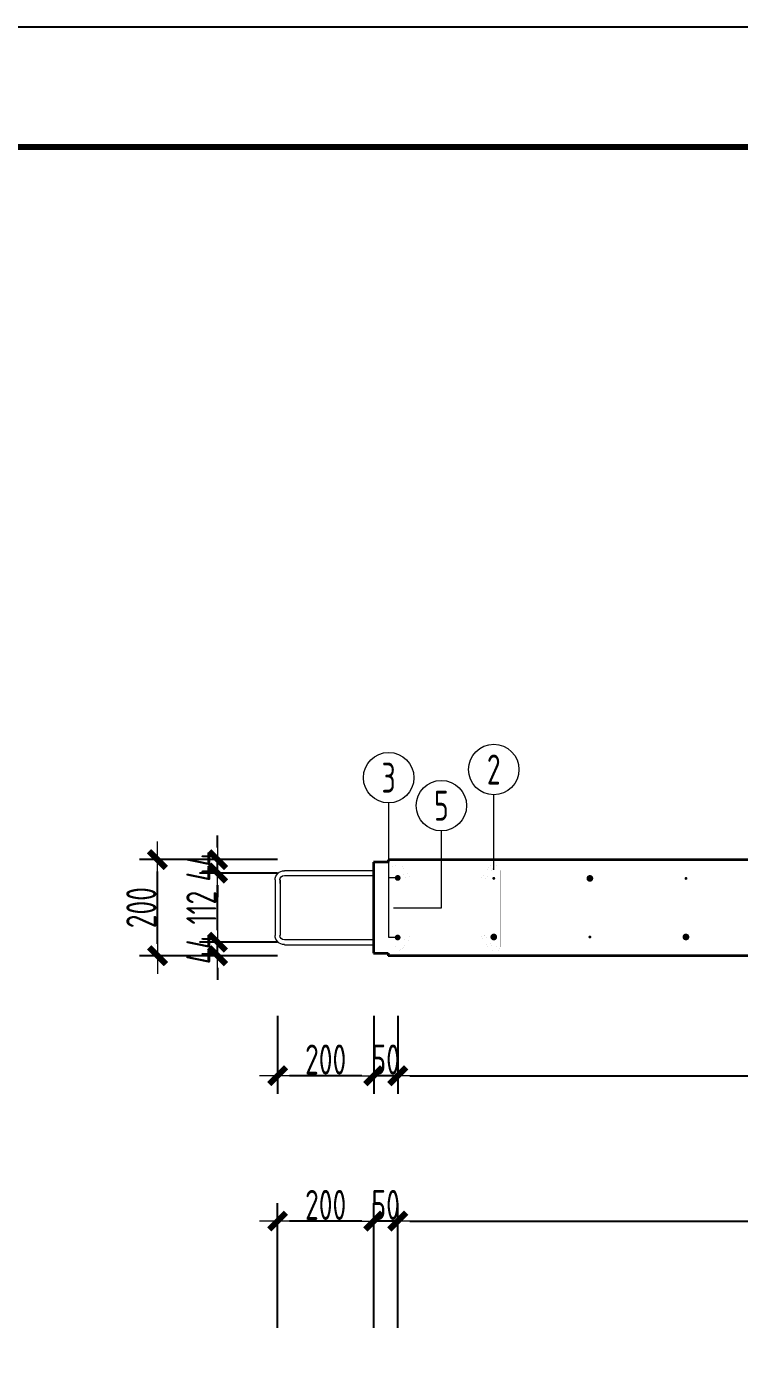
# Model space of a CAD drawing. Extents: x -85320 to 1679916, y -1321939 to 627.
# Drawn here: x 1092796 to 1098727, y -1156020 to -1144872 of the extents above; entities that cross this region are included whole.
import ezdxf
from ezdxf.enums import TextEntityAlignment as Align

# ---------------------------------------------------------------- set-up
doc = ezdxf.new("R2010")
doc.units = 0
doc.header["$LTSCALE"] = 1000
for name, color, linetype in [('BORDER', 7, 'Continuous'), ('打印线框', 7, 'Continuous'), ('拉模', 7, 'Continuous')]:
    doc.layers.add(name, color=color, linetype=linetype)
for name, color, linetype, lineweight in [('直线', 7, 'Continuous', 18), ('预制墙墙身水平筋', 130, 'Continuous', 18), ('预制墙墙身纵向受力筋', 1, 'Continuous', 18), ('预制墙墙身纵向非受力筋', 94, 'Continuous', 18), ('预制墙墙身附加筋', 94, 'Continuous', 18), ('预制墙拉筋', 130, 'Continuous', 18), ('预制墙详图标注', 3, 'Continuous', 18), ('预制墙详图轮廓', 3, 'Continuous', 35)]:
    doc.layers.add(name, color=color, linetype=linetype, lineweight=lineweight)
doc.styles.add('样式 1', font='yjkeng.shx', dxfattribs={"width": 0.7, "bigfont": 'yjkchn.shx'})
doc.dimstyles.new('盈建科结构', dxfattribs={"dimscale": 100, "dimtxt": 2.5, "dimasz": 1, "dimexe": 1.5, "dimexo": 0.625, "dimgap": 0.1, "dimtad": 1, "dimdec": 0, "dimrnd": 1, "dimzin": 0, "dimdsep": 46, "dimtxsty": '样式 1', "dimblk": '_yjkbk', "dimblk1": 'ARCHTICK', "dimblk2": 'ARCHTICK', "dimcen": 0.09, "dimadec": 0, "dimazin": 0, "dimtfac": 1, "dimtdec": 4, "dimtix": 1, "dimtmove": 2, "dimatfit": 3, "dimfxl": 1, "dimtolj": 1, "dimtzin": 0, "dimarcsym": 0})

# ---------------------------------------------------------------- blocks, each defined once
blk = doc.blocks.new('_yjkbk')
blk.add_line((-1, 0), (1.5, 0))
blk.add_lwpolyline([(-0.7, -0.7, 0.5, 0.5, 0), (0.7, 0.7, 0.5, 0.5, 0)], format="xyseb")
blk = doc.blocks.new('*D4474')
at = {"layer": 'Defpoints', "color": 0, "transparency": 16777216}
for p in [(1103084, -1154820), (1095884, -1155770), (1103084, -1155770)]:
    blk.add_point(p, dxfattribs=at)
at = {"layer": '预制墙详图标注', "color": 0, "lineweight": -2, "transparency": 16777216}
for p, q in [((1095884, -1155708), (1095884, -1154670)), ((1103084, -1155708), (1103084, -1154670)), ((1095984, -1154820), (1102984, -1154820))]:
    blk.add_line(p, q, dxfattribs=at)
at = {"layer": '预制墙详图标注', "color": 0, "lineweight": -2, "transparency": 16777216, "xscale": 100, "yscale": 100, "zscale": 100, "rotation": 180}
blk.add_blockref('_yjkbk', (1095884, -1154820), dxfattribs=at)
at = {"layer": '预制墙详图标注', "color": 0, "lineweight": -2, "transparency": 16777216, "xscale": 100, "yscale": 100, "zscale": 100}
blk.add_blockref('_yjkbk', (1103084, -1154820), dxfattribs=at)
at = {"layer": '预制墙详图标注', "color": 0, "transparency": 16777216, "insert": (1099484, -1154810), "char_height": 250, "attachment_point": 8, "style": '样式 1'}
blk.add_mtext('\\A1;9×200=1800', dxfattribs=at)
blk = doc.blocks.new('_ArchTick')
at = {"color": 0, "linetype": 'ByBlock', "const_width": 0.4}
blk.add_lwpolyline([(-0.5, -0.5), (0.5, 0.5)], dxfattribs=at)
blk = doc.blocks.new('*D4475')
at = {"layer": 'Defpoints', "color": 0, "transparency": 16777216}
for p in [(1095684, -1154820), (1095684, -1155770), (1095884, -1155770)]:
    blk.add_point(p, dxfattribs=at)
at = {"layer": '预制墙详图标注', "color": 0, "lineweight": -2, "transparency": 16777216}
for p, q in [((1095684, -1155708), (1095684, -1154670)), ((1095884, -1155708), (1095884, -1154670)), ((1095584, -1154820), (1095484, -1154820)), ((1095884, -1154820), (1095684, -1154820)), ((1095984, -1154820), (1096084, -1154820))]:
    blk.add_line(p, q, dxfattribs=at)
at = {"layer": '预制墙详图标注', "color": 0, "lineweight": -2, "transparency": 16777216, "xscale": 100, "yscale": 100, "zscale": 100}
blk.add_blockref('_yjkbk', (1095684, -1154820), dxfattribs=at)
at = {"layer": '预制墙详图标注', "color": 0, "lineweight": -2, "transparency": 16777216, "xscale": 100, "yscale": 100, "zscale": 100, "rotation": 180}
blk.add_blockref('_yjkbk', (1095884, -1154820), dxfattribs=at)
at = {"layer": '预制墙详图标注', "color": 0, "transparency": 16777216, "insert": (1095784, -1154810), "char_height": 250, "attachment_point": 8, "style": '样式 1'}
blk.add_mtext('\\A1;50', dxfattribs=at)
blk = doc.blocks.new('*D4476')
at = {"layer": 'Defpoints', "color": 0, "transparency": 16777216}
for p in [(1094884, -1154820), (1094884, -1155770), (1095684, -1155770)]:
    blk.add_point(p, dxfattribs=at)
at = {"layer": '预制墙详图标注', "color": 0, "lineweight": -2, "transparency": 16777216}
for p, q in [((1094884, -1155708), (1094884, -1154670)), ((1095684, -1155708), (1095684, -1154670)), ((1095584, -1154820), (1094984, -1154820))]:
    blk.add_line(p, q, dxfattribs=at)
at = {"layer": '预制墙详图标注', "color": 0, "lineweight": -2, "transparency": 16777216, "xscale": 100, "yscale": 100, "zscale": 100, "rotation": 180}
blk.add_blockref('_yjkbk', (1094884, -1154820), dxfattribs=at)
at = {"layer": '预制墙详图标注', "color": 0, "lineweight": -2, "transparency": 16777216, "xscale": 100, "yscale": 100, "zscale": 100}
blk.add_blockref('_yjkbk', (1095684, -1154820), dxfattribs=at)
at = {"layer": '预制墙详图标注', "color": 0, "transparency": 16777216, "insert": (1095284, -1154810), "char_height": 250, "attachment_point": 8, "style": '样式 1'}
blk.add_mtext('\\A1;200', dxfattribs=at)
blk = doc.blocks.new('*D4491')
at = {"layer": 'Defpoints', "color": 0, "transparency": 16777216}
for p in [(1095884, -1153109), (1103084, -1153109), (1103084, -1153609)]:
    blk.add_point(p, dxfattribs=at)
at = {"layer": '预制墙详图标注', "color": 0, "lineweight": -2, "transparency": 16777216}
for p, q in [((1095884, -1153172), (1095884, -1153759)), ((1103084, -1153172), (1103084, -1153759)), ((1095984, -1153609), (1102984, -1153609))]:
    blk.add_line(p, q, dxfattribs=at)
at = {"layer": '预制墙详图标注', "color": 0, "lineweight": -2, "transparency": 16777216, "xscale": 100, "yscale": 100, "zscale": 100, "rotation": 180}
blk.add_blockref('_yjkbk', (1095884, -1153609), dxfattribs=at)
at = {"layer": '预制墙详图标注', "color": 0, "lineweight": -2, "transparency": 16777216, "xscale": 100, "yscale": 100, "zscale": 100}
blk.add_blockref('_yjkbk', (1103084, -1153609), dxfattribs=at)
at = {"layer": '预制墙详图标注', "color": 0, "transparency": 16777216, "insert": (1099484, -1153599), "char_height": 250, "attachment_point": 8, "style": '样式 1'}
blk.add_mtext('\\A1;9×200=1800', dxfattribs=at)
blk = doc.blocks.new('*D4492')
at = {"layer": 'Defpoints', "color": 0, "transparency": 16777216}
for p in [(1095684, -1153109), (1095884, -1153109), (1095684, -1153609)]:
    blk.add_point(p, dxfattribs=at)
at = {"layer": '预制墙详图标注', "color": 0, "lineweight": -2, "transparency": 16777216}
for p, q in [((1095684, -1153109), (1095684, -1153759)), ((1095884, -1153109), (1095884, -1153759)), ((1095584, -1153609), (1095484, -1153609)), ((1095884, -1153609), (1095684, -1153609)), ((1095984, -1153609), (1096084, -1153609))]:
    blk.add_line(p, q, dxfattribs=at)
at = {"layer": '预制墙详图标注', "color": 0, "lineweight": -2, "transparency": 16777216, "xscale": 100, "yscale": 100, "zscale": 100}
blk.add_blockref('_yjkbk', (1095684, -1153609), dxfattribs=at)
at = {"layer": '预制墙详图标注', "color": 0, "lineweight": -2, "transparency": 16777216, "xscale": 100, "yscale": 100, "zscale": 100, "rotation": 180}
blk.add_blockref('_yjkbk', (1095884, -1153609), dxfattribs=at)
at = {"layer": '预制墙详图标注', "color": 0, "transparency": 16777216, "insert": (1095784, -1153599), "char_height": 250, "attachment_point": 8, "style": '样式 1'}
blk.add_mtext('\\A1;50', dxfattribs=at)
blk = doc.blocks.new('*D4493')
at = {"layer": 'Defpoints', "color": 0, "transparency": 16777216}
for p in [(1094884, -1153109), (1095684, -1153109), (1094884, -1153609)]:
    blk.add_point(p, dxfattribs=at)
at = {"layer": '预制墙详图标注', "color": 0, "lineweight": -2, "transparency": 16777216}
for p, q in [((1094884, -1153109), (1094884, -1153759)), ((1095684, -1153109), (1095684, -1153759)), ((1095584, -1153609), (1094984, -1153609))]:
    blk.add_line(p, q, dxfattribs=at)
at = {"layer": '预制墙详图标注', "color": 0, "lineweight": -2, "transparency": 16777216, "xscale": 100, "yscale": 100, "zscale": 100, "rotation": 180}
blk.add_blockref('_yjkbk', (1094884, -1153609), dxfattribs=at)
at = {"layer": '预制墙详图标注', "color": 0, "lineweight": -2, "transparency": 16777216, "xscale": 100, "yscale": 100, "zscale": 100}
blk.add_blockref('_yjkbk', (1095684, -1153609), dxfattribs=at)
at = {"layer": '预制墙详图标注', "color": 0, "transparency": 16777216, "insert": (1095284, -1153599), "char_height": 250, "attachment_point": 8, "style": '样式 1'}
blk.add_mtext('\\A1;200', dxfattribs=at)
blk = doc.blocks.new('*D4494')
at = {"layer": 'Defpoints', "color": 0, "transparency": 16777216}
for p in [(1094384, -1152497), (1094884, -1152497), (1094884, -1152609)]:
    blk.add_point(p, dxfattribs=at)
at = {"layer": '预制墙详图标注', "color": 0, "lineweight": -2, "transparency": 16777216}
for p, q in [((1094384, -1152397), (1094384, -1152297)), ((1094884, -1152497), (1094234, -1152497)), ((1094384, -1152609), (1094384, -1152497)), ((1094884, -1152609), (1094234, -1152609)), ((1094384, -1152709), (1094384, -1152809))]:
    blk.add_line(p, q, dxfattribs=at)
at = {"layer": '预制墙详图标注', "color": 0, "lineweight": -2, "transparency": 16777216, "xscale": 100, "yscale": 100, "zscale": 100}
for p, rotation in [((1094384, -1152497), 270), ((1094384, -1152609), 90)]:
    blk.add_blockref('_yjkbk', p, dxfattribs=dict(at, rotation=rotation))
at = {"layer": '预制墙详图标注', "color": 0, "transparency": 16777216, "insert": (1094374, -1152553), "char_height": 250, "attachment_point": 8, "rotation": 90, "style": '样式 1'}
blk.add_mtext('\\A1;44', dxfattribs=at)
blk = doc.blocks.new('*D4495')
at = {"layer": 'Defpoints', "color": 0, "transparency": 16777216}
for p in [(1094384, -1151921), (1094884, -1151921), (1094884, -1152497)]:
    blk.add_point(p, dxfattribs=at)
at = {"layer": '预制墙详图标注', "color": 0, "lineweight": -2, "transparency": 16777216}
for p, q in [((1094884, -1151921), (1094234, -1151921)), ((1094384, -1152397), (1094384, -1152021)), ((1094884, -1152497), (1094234, -1152497))]:
    blk.add_line(p, q, dxfattribs=at)
at = {"layer": '预制墙详图标注', "color": 0, "lineweight": -2, "transparency": 16777216, "xscale": 100, "yscale": 100, "zscale": 100}
for p, rotation in [((1094384, -1151921), 90), ((1094384, -1152497), 270)]:
    blk.add_blockref('_yjkbk', p, dxfattribs=dict(at, rotation=rotation))
at = {"layer": '预制墙详图标注', "color": 0, "transparency": 16777216, "insert": (1094374, -1152209), "char_height": 250, "attachment_point": 8, "rotation": 90, "style": '样式 1'}
blk.add_mtext('\\A1;112', dxfattribs=at)
blk = doc.blocks.new('*D4496')
at = {"layer": 'Defpoints', "color": 0, "transparency": 16777216}
for p in [(1094384, -1151809), (1094884, -1151809), (1094884, -1151921)]:
    blk.add_point(p, dxfattribs=at)
at = {"layer": '预制墙详图标注', "color": 0, "lineweight": -2, "transparency": 16777216}
for p, q in [((1094384, -1151709), (1094384, -1151609)), ((1094884, -1151809), (1094234, -1151809)), ((1094384, -1151921), (1094384, -1151809)), ((1094884, -1151921), (1094234, -1151921)), ((1094384, -1152021), (1094384, -1152121))]:
    blk.add_line(p, q, dxfattribs=at)
at = {"layer": '预制墙详图标注', "color": 0, "lineweight": -2, "transparency": 16777216, "xscale": 100, "yscale": 100, "zscale": 100}
for p, rotation in [((1094384, -1151809), 270), ((1094384, -1151921), 90)]:
    blk.add_blockref('_yjkbk', p, dxfattribs=dict(at, rotation=rotation))
at = {"layer": '预制墙详图标注', "color": 0, "transparency": 16777216, "insert": (1094374, -1151865), "char_height": 250, "attachment_point": 8, "rotation": 90, "style": '样式 1'}
blk.add_mtext('\\A1;44', dxfattribs=at)
blk = doc.blocks.new('*D4497')
at = {"layer": 'Defpoints', "color": 0, "transparency": 16777216}
for p in [(1093884, -1151809), (1094384, -1151809), (1094384, -1152609)]:
    blk.add_point(p, dxfattribs=at)
at = {"layer": '预制墙详图标注', "color": 0, "lineweight": -2, "transparency": 16777216}
for p, q in [((1094321, -1151809), (1093734, -1151809)), ((1093884, -1152509), (1093884, -1151909)), ((1094321, -1152609), (1093734, -1152609))]:
    blk.add_line(p, q, dxfattribs=at)
at = {"layer": '预制墙详图标注', "color": 0, "lineweight": -2, "transparency": 16777216, "xscale": 100, "yscale": 100, "zscale": 100}
for p, rotation in [((1093884, -1151809), 90), ((1093884, -1152609), 270)]:
    blk.add_blockref('_yjkbk', p, dxfattribs=dict(at, rotation=rotation))
at = {"layer": '预制墙详图标注', "color": 0, "transparency": 16777216, "insert": (1093874, -1152209), "char_height": 250, "attachment_point": 8, "rotation": 90, "style": '样式 1'}
blk.add_mtext('\\A1;200', dxfattribs=at)
blk = doc.blocks.new('图框1')
at = {"layer": 'BORDER', "const_width": 50}
blk.add_lwpolyline([(1377779, -823089), (1377779, -783089), (1433679, -783089), (1433679, -823089)], close=True, dxfattribs=at)
blk = doc.blocks.new('闭口右')
at = {"layer": '预制墙墙身水平筋', "lineweight": 18}
for p, q in [((1039314, -832443), (1040058, -832443)), ((1039314, -832443), (1040058, -832443)), ((1039314, -832443), (1040058, -832443)), ((1039314, -832443), (1040058, -832443)), ((1039314, -832443), (1040058, -832443)), ((1039314, -832443), (1040058, -832443)), ((1039314, -832443), (1040058, -832443)), ((1039314, -832443), (1040058, -832443)), ((1039314, -832443), (1040058, -832443)), ((1039314, -832443), (1040058, -832443)), ((1039314, -832443), (1040058, -832443)), ((1039314, -832443), (1040058, -832443)), ((1039314, -832443), (1040058, -832443)), ((1039314, -832443), (1040058, -832443)), ((1039314, -832443), (1040058, -832443)), ((1040058, -832483), (1039314, -832483)), ((1040058, -832483), (1039314, -832483)), ((1040058, -832483), (1039314, -832483)), ((1040058, -832483), (1039314, -832483)), ((1040058, -832483), (1039314, -832483)), ((1040058, -832483), (1039314, -832483)), ((1040058, -832483), (1039314, -832483)), ((1040058, -832483), (1039314, -832483)), ((1040058, -832483), (1039314, -832483)), ((1040058, -832483), (1039314, -832483)), ((1040058, -832483), (1039314, -832483)), ((1040058, -832483), (1039314, -832483)), ((1040058, -832483), (1039314, -832483)), ((1040058, -832483), (1039314, -832483)), ((1040058, -832483), (1039314, -832483)), ((1040094, -832548), (1040094, -832519)), ((1040094, -832548), (1040094, -832519)), ((1040094, -832548), (1040094, -832519)), ((1040094, -832548), (1040094, -832519)), ((1040094, -832548), (1040094, -832519)), ((1040094, -832548), (1040094, -832519)), ((1040094, -832548), (1040094, -832519)), ((1040094, -832548), (1040094, -832519)), ((1040094, -832548), (1040094, -832519)), ((1040094, -832548), (1040094, -832519)), ((1040094, -832548), (1040094, -832519)), ((1040094, -832548), (1040094, -832519)), ((1040094, -832548), (1040094, -832519)), ((1040094, -832548), (1040094, -832519)), ((1040094, -832548), (1040094, -832519)), ((1040134, -832519), (1040134, -832548)), ((1040134, -832519), (1040134, -832548)), ((1040134, -832519), (1040134, -832548)), ((1040134, -832519), (1040134, -832548)), ((1040134, -832519), (1040134, -832548)), ((1040134, -832519), (1040134, -832548)), ((1040134, -832519), (1040134, -832548)), ((1040134, -832519), (1040134, -832548)), ((1040134, -832519), (1040134, -832548)), ((1040134, -832519), (1040134, -832548)), ((1040134, -832519), (1040134, -832548)), ((1040134, -832519), (1040134, -832548)), ((1040134, -832519), (1040134, -832548)), ((1040134, -832519), (1040134, -832548)), ((1040134, -832519), (1040134, -832548)), ((1039314, -833019), (1040058, -833019)), ((1039314, -833019), (1040058, -833019)), ((1039314, -833019), (1040058, -833019)), ((1039314, -833019), (1040058, -833019)), ((1039314, -833019), (1040058, -833019)), ((1039314, -833019), (1040058, -833019)), ((1039314, -833019), (1040058, -833019)), ((1039314, -833019), (1040058, -833019)), ((1039314, -833019), (1040058, -833019)), ((1039314, -833019), (1040058, -833019)), ((1039314, -833019), (1040058, -833019)), ((1039314, -833019), (1040058, -833019)), ((1039314, -833019), (1040058, -833019)), ((1039314, -833019), (1040058, -833019)), ((1039314, -833019), (1040058, -833019)), ((1040058, -833059), (1039314, -833059))]:
    blk.add_line(p, q, dxfattribs=at)
at = {"layer": '预制墙墙身水平筋', "color": 4}
for p, q in [((1040094, -832519), (1040094, -832982)), ((1040134, -832519), (1040134, -832982))]:
    blk.add_line(p, q, dxfattribs=at)
at = {"layer": '预制墙墙身水平筋', "lineweight": 18}
for centre, radius, start, end in [((1040058, -832519), 76.6, 360, 90), ((1040058, -832519), 76.6, 360, 90), ((1040058, -832519), 76.6, 360, 90), ((1040058, -832519), 76.6, 360, 90), ((1040058, -832519), 76.6, 360, 90), ((1040058, -832519), 76.6, 360, 90), ((1040058, -832519), 76.6, 360, 90), ((1040058, -832519), 76.6, 360, 90), ((1040058, -832519), 76.6, 360, 90), ((1040058, -832519), 76.6, 360, 90), ((1040058, -832519), 76.6, 360, 90), ((1040058, -832519), 76.6, 360, 90), ((1040058, -832519), 76.6, 360, 90), ((1040058, -832519), 76.6, 360, 90), ((1040058, -832519), 36.6, 360, 90), ((1040058, -832519), 36.6, 360, 90), ((1040058, -832519), 36.6, 360, 90), ((1040058, -832519), 36.6, 360, 90), ((1040058, -832519), 36.6, 360, 90), ((1040058, -832519), 36.6, 360, 90), ((1040058, -832519), 36.6, 360, 90), ((1040058, -832519), 36.6, 360, 90), ((1040058, -832519), 36.6, 360, 90), ((1040058, -832519), 36.6, 360, 90), ((1040058, -832519), 36.6, 360, 90), ((1040058, -832519), 36.6, 360, 90), ((1040058, -832519), 36.6, 360, 90), ((1040058, -832519), 36.6, 360, 90), ((1040058, -832982), 36.6, 270, 0), ((1040058, -832982), 76.6, 270, 0), ((1040058, -832982), 36.6, 270, 0), ((1040058, -832982), 76.6, 270, 0), ((1040058, -832982), 36.6, 270, 0), ((1040058, -832982), 76.6, 270, 0), ((1040058, -832982), 36.6, 270, 0), ((1040058, -832982), 76.6, 270, 0), ((1040058, -832982), 36.6, 270, 0), ((1040058, -832982), 76.6, 270, 0), ((1040058, -832982), 36.6, 270, 0), ((1040058, -832982), 76.6, 270, 0), ((1040058, -832982), 36.6, 270, 0), ((1040058, -832982), 76.6, 270, 0), ((1040058, -832982), 36.6, 270, 0), ((1040058, -832982), 76.6, 270, 0), ((1040058, -832982), 36.6, 270, 0), ((1040058, -832982), 76.6, 270, 0), ((1040058, -832982), 36.6, 270, 0), ((1040058, -832982), 76.6, 270, 0), ((1040058, -832982), 36.6, 270, 0), ((1040058, -832982), 76.6, 270, 0), ((1040058, -832982), 36.6, 270, 0), ((1040058, -832982), 76.6, 270, 0), ((1040058, -832982), 36.6, 270, 0), ((1040058, -832982), 76.6, 270, 0), ((1040058, -832982), 36.6, 270, 0), ((1040058, -832982), 76.6, 270, 0)]:
    blk.add_arc(centre, radius, start, end, dxfattribs=at)

msp = doc.modelspace()

# ---------------------------------------------------------------- linework, layer by layer
at = {"layer": '打印线框', "color": 1}
msp.add_lwpolyline([(1082939.776, -1186871.679), (1082939.776, -1144871.679), (1142339.776, -1144871.679), (1142339.776, -1186871.679)], close=True, dxfattribs=at)
at = {"layer": '直线', "lineweight": 18}
msp.add_line((1095883.653, -1151961.356), (1095808.653, -1151961.356), dxfattribs=at)
for points in [[(1096683.653, -1151893.356), (1096683.653, -1151268.356)], [(1095883.653, -1152457.356), (1095808.653, -1152457.356), (1095808.653, -1151336.356)], [(1095847.653, -1152209.356), (1096247.653, -1152209.356), (1096247.653, -1151569.356)]]:
    msp.add_lwpolyline(points, dxfattribs=at)
for centre in [(1096683.653, -1151058.356), (1095808.653, -1151126.356), (1096247.653, -1151359.356)]:
    msp.add_circle(centre, 210, dxfattribs=at)
at = {"layer": '预制墙墙身水平筋', "lineweight": 18, "const_width": 0.18}
for points in [[(1103683.653, -1151901.356), (1095683.653, -1151901.356)], [(1103683.653, -1151901.356), (1095683.653, -1151901.356)], [(1103683.653, -1151901.356), (1095683.653, -1151901.356)], [(1103683.653, -1151901.356), (1095683.653, -1151901.356)], [(1103683.653, -1151901.356), (1095683.653, -1151901.356)], [(1103683.653, -1151901.356), (1095683.653, -1151901.356)], [(1103683.653, -1151901.356), (1095683.653, -1151901.356)], [(1103683.653, -1151901.356), (1095683.653, -1151901.356)], [(1103683.653, -1151901.356), (1095683.653, -1151901.356)], [(1103683.653, -1151901.356), (1095683.653, -1151901.356)], [(1103683.653, -1151901.356), (1095683.653, -1151901.356)], [(1103683.653, -1151901.356), (1095683.653, -1151901.356)], [(1103683.653, -1151901.356), (1095683.653, -1151901.356)], [(1103683.653, -1151901.356), (1095683.653, -1151901.356)], [(1103683.653, -1151901.356), (1095683.653, -1151901.356)], [(1095683.653, -1151941.356), (1103683.653, -1151941.356)], [(1095683.653, -1151941.356), (1103683.653, -1151941.356)], [(1095683.653, -1151941.356), (1103683.653, -1151941.356)], [(1095683.653, -1151941.356), (1103683.653, -1151941.356)], [(1095683.653, -1151941.356), (1103683.653, -1151941.356)], [(1095683.653, -1151941.356), (1103683.653, -1151941.356)], [(1095683.653, -1151941.356), (1103683.653, -1151941.356)], [(1095683.653, -1151941.356), (1103683.653, -1151941.356)], [(1095683.653, -1151941.356), (1103683.653, -1151941.356)], [(1095683.653, -1151941.356), (1103683.653, -1151941.356)], [(1095683.653, -1151941.356), (1103683.653, -1151941.356)], [(1095683.653, -1151941.356), (1103683.653, -1151941.356)], [(1095683.653, -1151941.356), (1103683.653, -1151941.356)], [(1095683.653, -1151941.356), (1103683.653, -1151941.356)], [(1095683.653, -1151941.356), (1103683.653, -1151941.356)], [(1103683.653, -1152477.356), (1095683.653, -1152477.356)], [(1103683.653, -1152477.356), (1095683.653, -1152477.356)], [(1103683.653, -1152477.356), (1095683.653, -1152477.356)], [(1103683.653, -1152477.356), (1095683.653, -1152477.356)], [(1103683.653, -1152477.356), (1095683.653, -1152477.356)], [(1103683.653, -1152477.356), (1095683.653, -1152477.356)], [(1103683.653, -1152477.356), (1095683.653, -1152477.356)], [(1103683.653, -1152477.356), (1095683.653, -1152477.356)], [(1103683.653, -1152477.356), (1095683.653, -1152477.356)], [(1103683.653, -1152477.356), (1095683.653, -1152477.356)], [(1103683.653, -1152477.356), (1095683.653, -1152477.356)], [(1103683.653, -1152477.356), (1095683.653, -1152477.356)], [(1103683.653, -1152477.356), (1095683.653, -1152477.356)], [(1103683.653, -1152477.356), (1095683.653, -1152477.356)], [(1103683.653, -1152477.356), (1095683.653, -1152477.356)], [(1095683.653, -1152517.356), (1103683.653, -1152517.356)], [(1095683.653, -1152517.356), (1103683.653, -1152517.356)], [(1095683.653, -1152517.356), (1103683.653, -1152517.356)], [(1095683.653, -1152517.356), (1103683.653, -1152517.356)], [(1095683.653, -1152517.356), (1103683.653, -1152517.356)], [(1095683.653, -1152517.356), (1103683.653, -1152517.356)], [(1095683.653, -1152517.356), (1103683.653, -1152517.356)], [(1095683.653, -1152517.356), (1103683.653, -1152517.356)], [(1095683.653, -1152517.356), (1103683.653, -1152517.356)], [(1095683.653, -1152517.356), (1103683.653, -1152517.356)], [(1095683.653, -1152517.356), (1103683.653, -1152517.356)], [(1095683.653, -1152517.356), (1103683.653, -1152517.356)], [(1095683.653, -1152517.356), (1103683.653, -1152517.356)], [(1095683.653, -1152517.356), (1103683.653, -1152517.356)], [(1095683.653, -1152517.356), (1103683.653, -1152517.356)]]:
    msp.add_lwpolyline(points, dxfattribs=at)
at = {"layer": '预制墙墙身纵向受力筋', "lineweight": 18, "const_width": 28}
for points in [[(1097469.653, -1151965.356, -1), (1097497.653, -1151965.356, -1)], [(1096669.653, -1152453.356, -1), (1096697.653, -1152453.356, -1)], [(1098269.653, -1152453.356, -1), (1098297.653, -1152453.356, -1)]]:
    msp.add_lwpolyline(points, format="xyb", close=True, dxfattribs=at)
at = {"layer": '预制墙墙身纵向非受力筋', "lineweight": 18, "const_width": 12}
for points in [[(1096677.653, -1151965.356, -1), (1096689.653, -1151965.356, -1)], [(1098277.653, -1151965.356, -1), (1098289.653, -1151965.356, -1)], [(1097477.653, -1152453.356, -1), (1097489.653, -1152453.356, -1)]]:
    msp.add_lwpolyline(points, format="xyb", close=True, dxfattribs=at)
at = {"layer": '预制墙墙身附加筋', "lineweight": 18, "const_width": 24}
for points in [[(1095871.653, -1151961.356, -1), (1095895.653, -1151961.356, -1)], [(1095871.653, -1152457.356, -1), (1095895.653, -1152457.356, -1)]]:
    msp.add_lwpolyline(points, format="xyb", close=True, dxfattribs=at)
at = {"layer": '预制墙拉筋', "lineweight": 18, "const_width": 0.18}
for points in [[(1095967.023, -1152437.714), (1095911.91, -1152515.626, -0.24342753), (1095877.651, -1152533.356), (1095862.652, -1152533.356), (1095862.652, -1152535.358, -0.414213568), (1095861.651, -1152534.357), (1095863.653, -1152534.357), (1095863.653, -1151899.353, -0.414213568), (1095877.651, -1151885.356), (1095892.649, -1151885.356, -0.24342753), (1095903.248, -1151890.84), (1095967.023, -1151980.997), (1095993.148, -1151962.517), (1095929.372, -1151872.36, 0.24342753), (1095892.649, -1151853.356), (1095877.651, -1151853.356, 0.414213568), (1095831.653, -1151899.353), (1095831.653, -1152534.357, 0.414213568), (1095862.652, -1152565.356), (1095877.651, -1152565.356, 0.24342753), (1095938.034, -1152534.106), (1095993.148, -1152456.194)], [(1095967.023, -1152437.714), (1095911.91, -1152515.626, -0.24342753), (1095877.651, -1152533.356), (1095862.652, -1152533.356), (1095862.652, -1152535.358, -0.414213568), (1095861.651, -1152534.357), (1095863.653, -1152534.357), (1095863.653, -1151899.353, -0.414213568), (1095877.651, -1151885.356), (1095892.649, -1151885.356, -0.24342753), (1095903.248, -1151890.84), (1095967.023, -1151980.997), (1095993.148, -1151962.517), (1095929.372, -1151872.36, 0.24342753), (1095892.649, -1151853.356), (1095877.651, -1151853.356, 0.414213568), (1095831.653, -1151899.353), (1095831.653, -1152534.357, 0.414213568), (1095862.652, -1152565.356), (1095877.651, -1152565.356, 0.24342753), (1095938.034, -1152534.106), (1095993.148, -1152456.194)], [(1095967.023, -1152437.714), (1095911.91, -1152515.626, -0.24342753), (1095877.651, -1152533.356), (1095862.652, -1152533.356), (1095862.652, -1152535.358, -0.414213568), (1095861.651, -1152534.357), (1095863.653, -1152534.357), (1095863.653, -1151899.353, -0.414213568), (1095877.651, -1151885.356), (1095892.649, -1151885.356, -0.24342753), (1095903.248, -1151890.84), (1095967.023, -1151980.997), (1095993.148, -1151962.517), (1095929.372, -1151872.36, 0.24342753), (1095892.649, -1151853.356), (1095877.651, -1151853.356, 0.414213568), (1095831.653, -1151899.353), (1095831.653, -1152534.357, 0.414213568), (1095862.652, -1152565.356), (1095877.651, -1152565.356, 0.24342753), (1095938.034, -1152534.106), (1095993.148, -1152456.194)], [(1095967.023, -1152437.714), (1095911.91, -1152515.626, -0.24342753), (1095877.651, -1152533.356), (1095862.652, -1152533.356), (1095862.652, -1152535.358, -0.414213568), (1095861.651, -1152534.357), (1095863.653, -1152534.357), (1095863.653, -1151899.353, -0.414213568), (1095877.651, -1151885.356), (1095892.649, -1151885.356, -0.24342753), (1095903.248, -1151890.84), (1095967.023, -1151980.997), (1095993.148, -1151962.517), (1095929.372, -1151872.36, 0.24342753), (1095892.649, -1151853.356), (1095877.651, -1151853.356, 0.414213568), (1095831.653, -1151899.353), (1095831.653, -1152534.357, 0.414213568), (1095862.652, -1152565.356), (1095877.651, -1152565.356, 0.24342753), (1095938.034, -1152534.106), (1095993.148, -1152456.194)], [(1095967.023, -1152437.714), (1095911.91, -1152515.626, -0.24342753), (1095877.651, -1152533.356), (1095862.652, -1152533.356), (1095862.652, -1152535.358, -0.414213568), (1095861.651, -1152534.357), (1095863.653, -1152534.357), (1095863.653, -1151899.353, -0.414213568), (1095877.651, -1151885.356), (1095892.649, -1151885.356, -0.24342753), (1095903.248, -1151890.84), (1095967.023, -1151980.997), (1095993.148, -1151962.517), (1095929.372, -1151872.36, 0.24342753), (1095892.649, -1151853.356), (1095877.651, -1151853.356, 0.414213568), (1095831.653, -1151899.353), (1095831.653, -1152534.357, 0.414213568), (1095862.652, -1152565.356), (1095877.651, -1152565.356, 0.24342753), (1095938.034, -1152534.106), (1095993.148, -1152456.194)], [(1095967.023, -1152437.714), (1095911.91, -1152515.626, -0.24342753), (1095877.651, -1152533.356), (1095862.652, -1152533.356), (1095862.652, -1152535.358, -0.414213568), (1095861.651, -1152534.357), (1095863.653, -1152534.357), (1095863.653, -1151899.353, -0.414213568), (1095877.651, -1151885.356), (1095892.649, -1151885.356, -0.24342753), (1095903.248, -1151890.84), (1095967.023, -1151980.997), (1095993.148, -1151962.517), (1095929.372, -1151872.36, 0.24342753), (1095892.649, -1151853.356), (1095877.651, -1151853.356, 0.414213568), (1095831.653, -1151899.353), (1095831.653, -1152534.357, 0.414213568), (1095862.652, -1152565.356), (1095877.651, -1152565.356, 0.24342753), (1095938.034, -1152534.106), (1095993.148, -1152456.194)], [(1095967.023, -1152437.714), (1095911.91, -1152515.626, -0.24342753), (1095877.651, -1152533.356), (1095862.652, -1152533.356), (1095862.652, -1152535.358, -0.414213568), (1095861.651, -1152534.357), (1095863.653, -1152534.357), (1095863.653, -1151899.353, -0.414213568), (1095877.651, -1151885.356), (1095892.649, -1151885.356, -0.24342753), (1095903.248, -1151890.84), (1095967.023, -1151980.997), (1095993.148, -1151962.517), (1095929.372, -1151872.36, 0.24342753), (1095892.649, -1151853.356), (1095877.651, -1151853.356, 0.414213568), (1095831.653, -1151899.353), (1095831.653, -1152534.357, 0.414213568), (1095862.652, -1152565.356), (1095877.651, -1152565.356, 0.24342753), (1095938.034, -1152534.106), (1095993.148, -1152456.194)], [(1095967.023, -1152437.714), (1095911.91, -1152515.626, -0.24342753), (1095877.651, -1152533.356), (1095862.652, -1152533.356), (1095862.652, -1152535.358, -0.414213568), (1095861.651, -1152534.357), (1095863.653, -1152534.357), (1095863.653, -1151899.353, -0.414213568), (1095877.651, -1151885.356), (1095892.649, -1151885.356, -0.24342753), (1095903.248, -1151890.84), (1095967.023, -1151980.997), (1095993.148, -1151962.517), (1095929.372, -1151872.36, 0.24342753), (1095892.649, -1151853.356), (1095877.651, -1151853.356, 0.414213568), (1095831.653, -1151899.353), (1095831.653, -1152534.357, 0.414213568), (1095862.652, -1152565.356), (1095877.651, -1152565.356, 0.24342753), (1095938.034, -1152534.106), (1095993.148, -1152456.194)], [(1095967.023, -1152437.714), (1095911.91, -1152515.626, -0.24342753), (1095877.651, -1152533.356), (1095862.652, -1152533.356), (1095862.652, -1152535.358, -0.414213568), (1095861.651, -1152534.357), (1095863.653, -1152534.357), (1095863.653, -1151899.353, -0.414213568), (1095877.651, -1151885.356), (1095892.649, -1151885.356, -0.24342753), (1095903.248, -1151890.84), (1095967.023, -1151980.997), (1095993.148, -1151962.517), (1095929.372, -1151872.36, 0.24342753), (1095892.649, -1151853.356), (1095877.651, -1151853.356, 0.414213568), (1095831.653, -1151899.353), (1095831.653, -1152534.357, 0.414213568), (1095862.652, -1152565.356), (1095877.651, -1152565.356, 0.24342753), (1095938.034, -1152534.106), (1095993.148, -1152456.194)], [(1095967.023, -1152437.714), (1095911.91, -1152515.626, -0.24342753), (1095877.651, -1152533.356), (1095862.652, -1152533.356), (1095862.652, -1152535.358, -0.414213568), (1095861.651, -1152534.357), (1095863.653, -1152534.357), (1095863.653, -1151899.353, -0.414213568), (1095877.651, -1151885.356), (1095892.649, -1151885.356, -0.24342753), (1095903.248, -1151890.84), (1095967.023, -1151980.997), (1095993.148, -1151962.517), (1095929.372, -1151872.36, 0.24342753), (1095892.649, -1151853.356), (1095877.651, -1151853.356, 0.414213568), (1095831.653, -1151899.353), (1095831.653, -1152534.357, 0.414213568), (1095862.652, -1152565.356), (1095877.651, -1152565.356, 0.24342753), (1095938.034, -1152534.106), (1095993.148, -1152456.194)], [(1095967.023, -1152437.714), (1095911.91, -1152515.626, -0.24342753), (1095877.651, -1152533.356), (1095862.652, -1152533.356), (1095862.652, -1152535.358, -0.414213568), (1095861.651, -1152534.357), (1095863.653, -1152534.357), (1095863.653, -1151899.353, -0.414213568), (1095877.651, -1151885.356), (1095892.649, -1151885.356, -0.24342753), (1095903.248, -1151890.84), (1095967.023, -1151980.997), (1095993.148, -1151962.517), (1095929.372, -1151872.36, 0.24342753), (1095892.649, -1151853.356), (1095877.651, -1151853.356, 0.414213568), (1095831.653, -1151899.353), (1095831.653, -1152534.357, 0.414213568), (1095862.652, -1152565.356), (1095877.651, -1152565.356, 0.24342753), (1095938.034, -1152534.106), (1095993.148, -1152456.194)], [(1095967.023, -1152437.714), (1095911.91, -1152515.626, -0.24342753), (1095877.651, -1152533.356), (1095862.652, -1152533.356), (1095862.652, -1152535.358, -0.414213568), (1095861.651, -1152534.357), (1095863.653, -1152534.357), (1095863.653, -1151899.353, -0.414213568), (1095877.651, -1151885.356), (1095892.649, -1151885.356, -0.24342753), (1095903.248, -1151890.84), (1095967.023, -1151980.997), (1095993.148, -1151962.517), (1095929.372, -1151872.36, 0.24342753), (1095892.649, -1151853.356), (1095877.651, -1151853.356, 0.414213568), (1095831.653, -1151899.353), (1095831.653, -1152534.357, 0.414213568), (1095862.652, -1152565.356), (1095877.651, -1152565.356, 0.24342753), (1095938.034, -1152534.106), (1095993.148, -1152456.194)], [(1095967.023, -1152437.714), (1095911.91, -1152515.626, -0.24342753), (1095877.651, -1152533.356), (1095862.652, -1152533.356), (1095862.652, -1152535.358, -0.414213568), (1095861.651, -1152534.357), (1095863.653, -1152534.357), (1095863.653, -1151899.353, -0.414213568), (1095877.651, -1151885.356), (1095892.649, -1151885.356, -0.24342753), (1095903.248, -1151890.84), (1095967.023, -1151980.997), (1095993.148, -1151962.517), (1095929.372, -1151872.36, 0.24342753), (1095892.649, -1151853.356), (1095877.651, -1151853.356, 0.414213568), (1095831.653, -1151899.353), (1095831.653, -1152534.357, 0.414213568), (1095862.652, -1152565.356), (1095877.651, -1152565.356, 0.24342753), (1095938.034, -1152534.106), (1095993.148, -1152456.194)], [(1095967.023, -1152437.714), (1095911.91, -1152515.626, -0.24342753), (1095877.651, -1152533.356), (1095862.652, -1152533.356), (1095862.652, -1152535.358, -0.414213568), (1095861.651, -1152534.357), (1095863.653, -1152534.357), (1095863.653, -1151899.353, -0.414213568), (1095877.651, -1151885.356), (1095892.649, -1151885.356, -0.24342753), (1095903.248, -1151890.84), (1095967.023, -1151980.997), (1095993.148, -1151962.517), (1095929.372, -1151872.36, 0.24342753), (1095892.649, -1151853.356), (1095877.651, -1151853.356, 0.414213568), (1095831.653, -1151899.353), (1095831.653, -1152534.357, 0.414213568), (1095862.652, -1152565.356), (1095877.651, -1152565.356, 0.24342753), (1095938.034, -1152534.106), (1095993.148, -1152456.194)], [(1095967.023, -1152437.714), (1095911.91, -1152515.626, -0.24342753), (1095877.651, -1152533.356), (1095862.652, -1152533.356), (1095862.652, -1152535.358, -0.414213568), (1095861.651, -1152534.357), (1095863.653, -1152534.357), (1095863.653, -1151899.353, -0.414213568), (1095877.651, -1151885.356), (1095892.649, -1151885.356, -0.24342753), (1095903.248, -1151890.84), (1095967.023, -1151980.997), (1095993.148, -1151962.517), (1095929.372, -1151872.36, 0.24342753), (1095892.649, -1151853.356), (1095877.651, -1151853.356, 0.414213568), (1095831.653, -1151899.353), (1095831.653, -1152534.357, 0.414213568), (1095862.652, -1152565.356), (1095877.651, -1152565.356, 0.24342753), (1095938.034, -1152534.106), (1095993.148, -1152456.194)], [(1096578.159, -1152456.194), (1096633.272, -1152534.106, 0.24342753), (1096693.655, -1152565.356), (1096708.654, -1152565.356, 0.414213568), (1096739.653, -1152534.357), (1096739.653, -1151899.353, 0.414213568), (1096693.655, -1151853.356), (1096678.657, -1151853.356, 0.24342753), (1096641.934, -1151872.36), (1096578.159, -1151962.517), (1096604.283, -1151980.997), (1096668.058, -1151890.84, -0.24342753), (1096678.657, -1151885.356), (1096693.655, -1151885.356, -0.414213568), (1096707.653, -1151899.353), (1096707.653, -1152534.357), (1096709.655, -1152534.357, -0.414213568), (1096708.654, -1152535.358), (1096708.654, -1152533.356), (1096693.655, -1152533.356, -0.24342753), (1096659.397, -1152515.626), (1096604.283, -1152437.714)], [(1096578.159, -1152456.194), (1096633.272, -1152534.106, 0.24342753), (1096693.655, -1152565.356), (1096708.654, -1152565.356, 0.414213568), (1096739.653, -1152534.357), (1096739.653, -1151899.353, 0.414213568), (1096693.655, -1151853.356), (1096678.657, -1151853.356, 0.24342753), (1096641.934, -1151872.36), (1096578.159, -1151962.517), (1096604.283, -1151980.997), (1096668.058, -1151890.84, -0.24342753), (1096678.657, -1151885.356), (1096693.655, -1151885.356, -0.414213568), (1096707.653, -1151899.353), (1096707.653, -1152534.357), (1096709.655, -1152534.357, -0.414213568), (1096708.654, -1152535.358), (1096708.654, -1152533.356), (1096693.655, -1152533.356, -0.24342753), (1096659.397, -1152515.626), (1096604.283, -1152437.714)], [(1096578.159, -1152456.194), (1096633.272, -1152534.106, 0.24342753), (1096693.655, -1152565.356), (1096708.654, -1152565.356, 0.414213568), (1096739.653, -1152534.357), (1096739.653, -1151899.353, 0.414213568), (1096693.655, -1151853.356), (1096678.657, -1151853.356, 0.24342753), (1096641.934, -1151872.36), (1096578.159, -1151962.517), (1096604.283, -1151980.997), (1096668.058, -1151890.84, -0.24342753), (1096678.657, -1151885.356), (1096693.655, -1151885.356, -0.414213568), (1096707.653, -1151899.353), (1096707.653, -1152534.357), (1096709.655, -1152534.357, -0.414213568), (1096708.654, -1152535.358), (1096708.654, -1152533.356), (1096693.655, -1152533.356, -0.24342753), (1096659.397, -1152515.626), (1096604.283, -1152437.714)], [(1096578.159, -1152456.194), (1096633.272, -1152534.106, 0.24342753), (1096693.655, -1152565.356), (1096708.654, -1152565.356, 0.414213568), (1096739.653, -1152534.357), (1096739.653, -1151899.353, 0.414213568), (1096693.655, -1151853.356), (1096678.657, -1151853.356, 0.24342753), (1096641.934, -1151872.36), (1096578.159, -1151962.517), (1096604.283, -1151980.997), (1096668.058, -1151890.84, -0.24342753), (1096678.657, -1151885.356), (1096693.655, -1151885.356, -0.414213568), (1096707.653, -1151899.353), (1096707.653, -1152534.357), (1096709.655, -1152534.357, -0.414213568), (1096708.654, -1152535.358), (1096708.654, -1152533.356), (1096693.655, -1152533.356, -0.24342753), (1096659.397, -1152515.626), (1096604.283, -1152437.714)], [(1096578.159, -1152456.194), (1096633.272, -1152534.106, 0.24342753), (1096693.655, -1152565.356), (1096708.654, -1152565.356, 0.414213568), (1096739.653, -1152534.357), (1096739.653, -1151899.353, 0.414213568), (1096693.655, -1151853.356), (1096678.657, -1151853.356, 0.24342753), (1096641.934, -1151872.36), (1096578.159, -1151962.517), (1096604.283, -1151980.997), (1096668.058, -1151890.84, -0.24342753), (1096678.657, -1151885.356), (1096693.655, -1151885.356, -0.414213568), (1096707.653, -1151899.353), (1096707.653, -1152534.357), (1096709.655, -1152534.357, -0.414213568), (1096708.654, -1152535.358), (1096708.654, -1152533.356), (1096693.655, -1152533.356, -0.24342753), (1096659.397, -1152515.626), (1096604.283, -1152437.714)]]:
    msp.add_lwpolyline(points, format="xyb", close=True, dxfattribs=at)
at = {"layer": '预制墙详图轮廓', "lineweight": 35}
for p, q in [((1095803.653, -1151829.356), (1095683.653, -1151829.356)), ((1095683.653, -1151829.356), (1095683.653, -1152589.356)), ((1103563.653, -1151809.356), (1095803.653, -1151809.356)), ((1095803.653, -1151809.356), (1095803.653, -1151829.356)), ((1095683.653, -1152589.356), (1095803.653, -1152589.356)), ((1095803.653, -1152589.356), (1095803.653, -1152609.356)), ((1103563.653, -1152609.356), (1095803.653, -1152609.356))]:
    msp.add_line(p, q, dxfattribs=at)

# ---------------------------------------------------------------- block references
at = {"layer": '拉模', "color": 3}
msp.add_blockref('图框1', (-292339.172, -362782.985), dxfattribs=at)
at = {"layer": '预制墙墙身水平筋', "color": 4, "xscale": -1}
msp.add_blockref('闭口右', (2134998.024, -319458.507), dxfattribs=at)

# ---------------------------------------------------------------- texts
at = {"layer": '直线', "linetype": 'Continuous', "style": '样式 1', "width": 0.7}
for s, p in [('2', (1096683.653, -1151058.356)), ('3', (1095808.653, -1151126.356)), ('5', (1096247.653, -1151359.356))]:
    msp.add_text(s, height=250, dxfattribs=at).set_placement(p, align=Align.MIDDLE_CENTER)

# ---------------------------------------------------------------- dimensions: what is measured, and where the dimension line sits
at = {"layer": '预制墙详图标注'}
for p1, p2, distance, text, override, picture, middle in [((1094883.653, -1151921.356), (1094883.653, -1151809.356), 500, '44', {"dimscale": 100, "dimtxt": 2.5, "dimasz": 1, "dimexe": 1.5, "dimexo": 0, "dimgap": 0.1, "dimtad": 1, "dimlfac": 0.25, "dimrnd": 5, "dimdle": 0, "dimfxlon": 0}, '*D4496', (1094248.653, -1151865.356)), ((1094883.653, -1152497.356), (1094883.653, -1151921.356), 500, '112', {"dimscale": 100, "dimtxt": 2.5, "dimasz": 1, "dimexe": 1.5, "dimexo": 0, "dimgap": 0.1, "dimtad": 1, "dimlfac": 0.25, "dimrnd": 5, "dimdle": 0, "dimfxlon": 0}, '*D4495', (1094248.653, -1152209.356)), ((1094883.653, -1152609.356), (1094883.653, -1152497.356), 500, '44', {"dimscale": 100, "dimtxt": 2.5, "dimasz": 1, "dimexe": 1.5, "dimexo": 0, "dimgap": 0.1, "dimtad": 1, "dimlfac": 0.25, "dimrnd": 5, "dimdle": 0, "dimfxlon": 0}, '*D4494', (1094248.653, -1152553.356)), ((1095883.653, -1153109.356), (1103083.653, -1153109.356), -500, '9×200=1800', {"dimscale": 100, "dimtxt": 2.5, "dimasz": 1, "dimexe": 1.5, "dimexo": 0.625, "dimgap": 0.1, "dimtad": 1, "dimlfac": 0.25, "dimrnd": 5, "dimdle": 0, "dimtix": 1, "dimfxlon": 0}, '*D4491', (1099483.653, -1153474.356)), ((1095883.653, -1155770.356), (1103083.653, -1155770.356), 950, '9×200=1800', {"dimscale": 100, "dimtxt": 2.5, "dimasz": 1, "dimexe": 1.5, "dimexo": 0.625, "dimgap": 0.1, "dimtad": 1, "dimlfac": 0.25, "dimrnd": 5, "dimdle": 0, "dimtix": 1, "dimfxlon": 0}, '*D4474', (1099483.653, -1154685.356))]:
    dim = msp.add_aligned_dim(p1=p1, p2=p2, distance=distance, text=text, dimstyle='盈建科结构', override=override, dxfattribs=at)
    dim.commit()
    dim.dimension.update_dxf_attribs({"geometry": picture, "text_midpoint": middle})
for p1, p2, distance, override, picture, middle in [((1094383.653, -1152609.356), (1094383.653, -1151809.356), 500, {"dimscale": 100, "dimtxt": 2.5, "dimasz": 1, "dimexe": 1.5, "dimexo": 0.625, "dimgap": 0.1, "dimtad": 1, "dimlfac": 0.25, "dimrnd": 5, "dimdle": 0, "dimtix": 1, "dimfxlon": 0}, '*D4497', (1093748.653, -1152209.356)), ((1095683.653, -1153109.356), (1094883.653, -1153109.356), 500, {"dimscale": 100, "dimtxt": 2.5, "dimasz": 1, "dimexe": 1.5, "dimexo": 0, "dimgap": 0.1, "dimtad": 1, "dimlfac": 0.25, "dimrnd": 5, "dimdle": 0, "dimfxlon": 0}, '*D4493', (1095283.653, -1153474.356)), ((1095883.653, -1153109.356), (1095683.653, -1153109.356), 500, {"dimscale": 100, "dimtxt": 2.5, "dimasz": 1, "dimexe": 1.5, "dimexo": 0, "dimgap": 0.1, "dimtad": 1, "dimlfac": 0.25, "dimrnd": 5, "dimdle": 0, "dimfxlon": 0}, '*D4492', (1095783.653, -1153474.356)), ((1095683.653, -1155770.356), (1094883.653, -1155770.356), -950, {"dimscale": 100, "dimtxt": 2.5, "dimasz": 1, "dimexe": 1.5, "dimexo": 0.625, "dimgap": 0.1, "dimtad": 1, "dimlfac": 0.25, "dimrnd": 5, "dimdle": 0, "dimtix": 1, "dimfxlon": 0}, '*D4476', (1095283.653, -1154685.356)), ((1095883.653, -1155770.356), (1095683.653, -1155770.356), -950, {"dimscale": 100, "dimtxt": 2.5, "dimasz": 1, "dimexe": 1.5, "dimexo": 0.625, "dimgap": 0.1, "dimtad": 1, "dimlfac": 0.25, "dimrnd": 5, "dimdle": 0, "dimtix": 1, "dimfxlon": 0}, '*D4475', (1095783.653, -1154685.356))]:
    dim = msp.add_aligned_dim(p1=p1, p2=p2, distance=distance, dimstyle='盈建科结构', override=override, dxfattribs=at)
    dim.commit()
    dim.dimension.update_dxf_attribs({"geometry": picture, "text_midpoint": middle})

doc.saveas('drawing.dxf')
